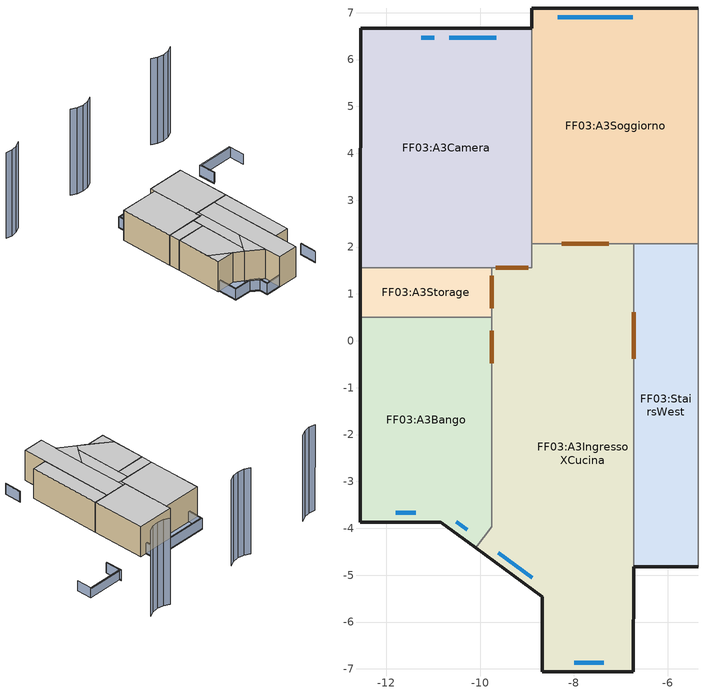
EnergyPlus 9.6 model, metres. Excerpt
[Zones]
FF03:A3IngressoXCucina
 floor adiabatic (My_floor): -9.76,-4.66 -10.09,-4.42 -9.76,-3.96 z9; -8.9,-5.29 -9.76,-4.66 -9.76,1.56 -8.9,1.56 z9; -6.73,-7.06 -8.67,-7.06 -8.67,-5.46 -6.73,-6.88 z9; -6.73,-6.88 -8.9,-5.29 -8.9,2.07 -6.73,2.07 z9
 wall outside (Timber-frame wall domestic (insulated to 1995 regs)): -10.09,-4.42 -8.67,-5.46 -8.67,-7.06 -6.73,-7.06 -6.73,-4.82 z9:12
 wall to FF03:A3Soggiorno (My Project partition_Rev): -6.73,2.07 -8.9,2.07 z9:12
 wall to FF03:A3Camera (My Project partition_Rev): -8.9,2.07 -8.9,1.56 -9.76,1.56 z9:12
 wall to FF03:A3Storage (My Project partition): -9.76,1.56 -9.76,0.51 z9:12
 wall to FF03:A3Bango (My Project partition): -9.76,0.51 -9.76,-3.96 -10.09,-4.42 z9:12
 wall to FF03:StairsWest (My Project partition): -6.73,-4.82 -6.73,2.07 z9:12
 window (Dbl LoE (e2=.1) Clr 6mm/13mm Arg - 1001): -9.62,-4.52 -8.88,-5.05 z9.46:11.74; -8,-6.86 -7.37,-6.86 z10.37:11.39
 door inside (Project internal door): -7.25,2.07 -8.25,2.07 / -8.97,1.56 -9.67,1.56 / -9.76,1.39 -9.76,0.69 / -9.76,0.22 -9.76,-0.48 / -6.73,-0.39 -6.73,0.61 z9.3:11.8
 ceiling adiabatic (My_floor_Reversed): -8.9,1.56 -8.66,1.56 -8.65,2.07 -8.9,2.07 z12; -9.76,-3.96 -8.66,-2.49 -8.66,1.56 -9.76,1.56 z12; -10.09,-4.42 -8.67,-5.46 -8.66,-2.49 z12; -8.67,-7.06 -6.73,-7.06 -6.73,2.07 -8.65,2.07 z12
FF03:A3Soggiorno
 floor adiabatic (My_floor): -5.35,2.07 -8.9,2.07 -8.9,7.1 -5.35,7.1 z9
 wall outside (Timber-frame wall domestic (insulated to 1995 regs)): -5.35,7.1 -8.9,7.1 -8.9,6.67 z9:12
 wall to FF03:A3Camera (My Project partition_Rev): -8.9,6.67 -8.9,2.07 z9:12
 wall adiabatic (My Project partition): -6.73,2.07 -5.35,2.07 -5.35,7.1 z9:12
 window (Dbl LoE (e2=.1) Clr 6mm/13mm Arg - 1001): -6.74,6.9 -8.34,6.9 z10.11:11.52
 ceiling adiabatic (My_floor_Reversed): -8.9,2.07 -5.35,2.07 -5.35,7.1 -8.9,7.1 z12
FF03:A3Camera
 floor adiabatic (My_floor): -8.9,1.56 -12.56,1.56 -12.55,6.67 -8.9,6.67 z9
 wall outside (Timber-frame wall domestic (insulated to 1995 regs)): -8.9,6.67 -12.55,6.67 -12.56,1.56 z9:12
 wall to FF03:A3Storage (My Project partition): -12.56,1.56 -9.76,1.56 z9:12
 window (Dbl LoE (e2=.1) Clr 6mm/13mm Arg - 1001): -10.98,6.47 -11.26,6.47 z10.56:11.72; -9.66,6.47 -10.66,6.47 z9.46:11.72
 ceiling adiabatic (My_floor_Reversed): -12.56,1.56 -8.9,1.56 -8.9,6.67 -12.55,6.67 z12
FF03:A3Storage
 floor adiabatic (My_floor): -9.76,0.51 -12.56,0.51 -12.56,1.56 -9.76,1.56 z9
 wall outside (Timber-frame wall domestic (insulated to 1995 regs)): -12.56,1.56 -12.56,0.51 z9:12
 wall to FF03:A3Bango (My Project partition_Rev): -12.56,0.51 -9.76,0.51 z9:12
 ceiling adiabatic (My_floor_Reversed): -12.56,0.51 -9.76,0.51 -9.76,1.56 -12.56,1.56 z12
FF03:A3Bango
 floor adiabatic (My_floor): -10.09,-4.42 -10.84,-3.87 -9.76,-3.87 -9.76,-3.96 z9; -9.76,-3.87 -12.56,-3.87 -12.56,0.51 -9.76,0.51 z9
 wall outside (Timber-frame wall domestic (insulated to 1995 regs)): -12.56,0.51 -12.56,-3.87 -10.84,-3.87 -10.09,-4.42 z9:12
 window (Dbl LoE (e2=.1) Clr 6mm/13mm Arg - 1002): -11.8,-3.67 -11.37,-3.67 z10.06:11.47; -10.51,-3.86 -10.28,-4.03 z9.99:11.41
 ceiling adiabatic (My_floor_Reversed): -12.56,-3.87 -10.84,-3.87 -12.56,-2.61 z12; -12.56,-2.61 -10.09,-4.42 -9.76,-3.96 -9.76,0.51 -12.56,0.51 z12
FF03:StairsWest
 floor adiabatic (My_floor): -5.35,-4.82 -6.73,-4.82 -6.73,2.07 -5.35,2.07 z9
 wall outside (Timber-frame wall domestic (insulated to 1995 regs)): -6.73,-4.82 -5.35,-4.82 z9:12
 wall adiabatic (My Project partition): -5.35,-4.82 -5.35,2.07 -6.73,2.07 z9:12
 ceiling adiabatic (My_floor_Reversed): -6.73,-4.82 -5.35,-4.82 -5.35,2.07 -6.73,2.07 z12
shading: -11.38,13.75 -10.82,13.47 / -10.82,13.47 -10.21,13.37 / -10.21,13.37 -9.59,13.47 / -9.59,13.47 -9.03,13.75 / -1.76,13.75 -1.2,13.47 / -1.2,13.47 -0.58,13.37 / -0.58,13.37 0.04,13.47 / 0.04,13.47 0.59,13.75 / -19.35,13.47 -18.73,13.37 / -18.73,13.37 -18.11,13.47 / -18.11,13.47 -17.55,13.75 z9.4:18.02; -4.15,-6.78 -4.15,-5.27 / -4.15,-5.27 -4.25,-5.27 / -4.25,-5.27 -4.25,-6.88 / -1.81,8.22 -1.79,6.66 / -1.79,6.66 -1.69,6.66 / -1.69,6.66 -1.71,8.12 / -1.71,8.12 1.71,8.12 / 1.71,8.12 1.71,6.66 / -12.39,-3.87 -12.49,-3.87 / -12.49,-3.87 -12.49,-5.74 / -12.49,-5.74 -10.84,-5.74 / -10.84,-5.74 -10.17,-6.24 / -10.17,-6.24 -10.17,-7.06 / -10.17,-7.06 -8.67,-7.06 / -8.67,-7.06 -8.67,-6.96 / -8.67,-6.96 -10.07,-6.96 / -10.07,-6.96 -10.07,-6.14 / -10.07,-6.14 -10.74,-5.64 / -10.74,-5.64 -12.39,-5.64 / -12.39,-5.64 -12.39,-3.87 / -11.59,8.16 -11.59,6.67 / -11.59,6.67 -11.49,6.67 / -11.49,6.67 -11.49,8.06 / -11.49,8.06 -6.05,8.06 / -6.05,8.06 -6.05,7.1 / -6.05,7.1 -5.95,7.1 / -5.95,7.1 -5.95,8.16 / -5.95,8.16 -11.59,8.16 z9.1:10.1; -4.25,-5.27 -4.25,-6.88 / -1.81,8.22 -1.79,6.66 / -10.84,-3.87 -12.49,-3.87 / -12.49,-3.87 -12.49,-5.74 / -12.49,-5.74 -10.84,-5.74 / -10.84,-5.74 -10.17,-6.24 / -10.17,-6.24 -10.17,-7.06 / -10.17,-7.06 -8.67,-7.06 / -8.67,-7.06 -8.67,-5.46 / -8.67,-5.46 -10.84,-3.87 / -5.95,7.1 -5.95,8.16 / -5.95,8.16 -11.59,8.16 / -11.59,8.16 -11.59,6.67 / -11.59,6.67 -8.9,6.67 / -8.9,6.67 -8.9,7.1 / -8.9,7.1 -5.95,7.1 z9:9.1; -4.15,-6.78 -4.25,-6.78 -4.25,-5.27 -4.15,-5.27 z9.1; -4.25,-6.78 -4.15,-6.78 -4.15,-5.27 -4.25,-5.27 z10.1; -10.07,-6.96 -10.17,-6.96 -10.17,-6.24 -10.07,-6.32 z9.1; -9.08,-7.06 -10.17,-7.06 -10.17,-6.96 -9.22,-6.96 z9.1; -10.07,-6.32 -10.84,-5.74 -10.61,-5.74 -10.07,-6.14 z9.1; -8.67,-7.06 -9.08,-7.06 -9.22,-6.96 -8.67,-6.96 z9.1; -12.39,-5.64 -12.49,-5.64 -12.49,-3.87 -12.39,-3.87 z9.1; -10.61,-5.74 -12.49,-5.74 -12.49,-5.64 -10.74,-5.64 z9.1; -10.07,-7.06 -8.67,-7.06 -8.67,-6.96 -10.07,-6.96 z10.1; -12.39,-5.74 -10.84,-5.74 -10.98,-5.64 -12.39,-5.64 z10.1; -10.98,-5.64 -10.17,-6.24 -10.17,-6.07 -10.74,-5.64 z10.1; -10.17,-7.06 -10.07,-7.06 -10.07,-6.14 -10.17,-6.07 z10.1; -12.49,-5.74 -12.39,-5.74 -12.39,-3.87 -12.49,-3.87 z10.1; -1.69,6.66 -1.79,6.66 -1.81,8.22 -1.71,8.22 z9.1; -1.79,6.66 -1.69,6.66 -1.71,8.12 -1.81,8.12 z10.1; -1.81,8.12 1.71,8.12 1.71,8.22 -1.81,8.22 z10.1; -5.95,7.1 -6.05,7.1 -6.05,8.06 -5.95,8.06 z9.1; -5.95,8.06 -11.49,8.06 -11.49,8.16 -5.95,8.16 z9.1; -11.49,6.67 -11.59,6.67 -11.59,8.16 -11.49,8.16 z9.1; -11.59,6.67 -11.49,6.67 -11.49,8.06 -11.59,8.06 z10.1; -11.59,8.06 -6.05,8.06 -6.05,8.16 -11.59,8.16 z10.1; -6.05,7.1 -5.95,7.1 -5.95,8.16 -6.05,8.16 z10.1; -9.08,-7.06 -10.17,-7.06 -10.17,-6.24 z9; -8.67,-7.06 -9.08,-7.06 -10.84,-5.74 -8.67,-5.74 z9; -8.67,-5.74 -12.49,-5.74 -12.49,-3.87 -10.84,-3.87 -8.67,-5.46 z9; -12.49,-5.74 -10.84,-5.74 -12.49,-4.5 z9.1; -12.49,-4.5 -10.17,-6.24 -10.17,-4.36 -10.84,-3.87 -12.49,-3.87 z9.1; -10.17,-7.06 -8.67,-7.06 -8.67,-5.46 -10.17,-4.36 z9.1; -5.95,7.1 -8.9,7.1 -8.9,8.16 -5.95,8.16 z9; -8.9,6.67 -11.59,6.67 -11.59,8.16 -8.9,8.16 z9; -11.59,6.67 -8.9,6.67 -8.9,7.1 -11.59,7.1 z9.1; -11.59,7.1 -5.95,7.1 -5.95,8.16 -11.59,8.16 z9.1
[Site:Location]
Prelude test 2 (01-01:31-12)  (01-01:31-12): Latitude {deg}=45.22; Longitude {deg}=7.65; Time Zone {hr}=1; Elevation {m}=287
[Site:GroundTemperature:BuildingSurface]
18, 18, 18, 18, 18, 18, 18, 18, 18, 18, 18, 18
[Site:GroundTemperature:Deep]
14, 14, 14, 14, 14, 14, 14, 14, 14, 14, 14, 14
[Site:GroundTemperature:Shallow]
14, 14, 14, 14, 14, 14, 14, 14, 14, 14, 14, 14
[Site:GroundTemperature:FCfactorMethod]
1.99, 1.11, 2.67, 5.12, 11.52, 16.46, 19.79, 20.81, 19.08, 15.24, 10.12, 5.36
[Site:GroundReflectance]
0.2, 0.2, 0.2, 0.2, 0.2, 0.2, 0.2, 0.2, 0.2, 0.2, 0.2, 0.2
[Site:GroundReflectance:SnowModifier]
2, 2
[SizingPeriod:DesignDay] Day of Month=15; Humidity Condition Type=WetBulb; Barometric Pressure {Pa}=97924.4; Rain Indicator=No; Snow Indicator=No
Name | Month | Day Type | Maximum Dry-Bulb Temperature {C} | Daily Dry-Bulb Temperature Range {deltaC} | Wetbulb or DewPoint at Maximum Dry-Bulb {C} | Wind Speed {m/s} | Wind Direction {deg} | Daylight Saving Time Indicator | Solar Model Indicator | Sky Clearness
Summer Design Day in Prelude test 2 (01-01:31-12) Jun | 6 | SummerDesignDay | 31.8 | 11.1 | 22.9 | 0 | 0 | Yes | ASHRAEClearSky | 0.98
Summer Design Day in Prelude test 2 (01-01:31-12) Jul | 7 | SummerDesignDay | 32.1 | 11 | 22.8 | 0 | 0 | Yes | ASHRAEClearSky | 0.98
Summer Design Day in Prelude test 2 (01-01:31-12) Aug | 8 | SummerDesignDay | 32.8 | 11.5 | 23.5 | 0 | 0 | Yes | ASHRAEClearSky | 0.98
Summer Design Day in Prelude test 2 (01-01:31-12) Sep | 9 | SummerDesignDay | 29 | 11.5 | 20.2 | 0 | 0 | Yes | ASHRAEClearSky | 0.98
Winter Design Day in Prelude test 2 (01-01:31-12) | 1 | WinterDesignDay | -5.9 | 0 | -5.9 | 0.6 | 300 | No |  | 0
[Building]
Building: North Axis {deg}=0; Terrain=Suburbs; Loads Convergence Tolerance Value {W}=.04; Temperature Convergence Tolerance Value {deltaC}=.4; Solar Distribution=FullExterior; Maximum Number of Warmup Days=25; Minimum Number of Warmup Days=6
[Material:NoMass] Roughness=Rough; Thermal Resistance {m2-K/W}=.15; Thermal Absorptance=0.9; Solar Absorptance=0.7; Visible Absorptance=0.7
9_RVAL_2; 9_RVAL_5
[Construction]
My_floor: Ceramic/clay tiles - ceramic floor tiles Dry_.015, My_magrone_.05, My_solaio areato_.22, Cement/plaster/mortar - gypsum_.015
My_floor_Reversed: Cement/plaster/mortar - gypsum_.015, My_solaio areato_.22, My_magrone_.05, Ceramic/clay tiles - ceramic floor tiles Dry_.015
My Project partition; My Project partition_Rev: Gypsum Plasterboard_.015, Brick - aerated_.12, Gypsum Plasterboard_.015
Project internal door: Painted Oak_.035
Timber-frame wall domestic (insulated to 1995 regs): Brickwork Outer_.1, 9_RVAL_2, Plywood (Lightweight)_.01, MW Stone Wool (standard board)_.05, 9_RVAL_5, Gypsum Plasterboard_.013
Dbl LoE (e2=.1) Clr 6mm/13mm Arg - 1001; Dbl LoE (e2=.1) Clr 6mm/13mm Arg - 1002: 42, 1004, 3
Dbl LoE (e2=.1) Clr 6mm/13mm Arg - 2001; Dbl LoE (e2=.1) Clr 6mm/13mm Arg - 2002: 42, 1004, 3, 20002
[WindowMaterial:Gas]
1004: Gas Type=Argon; Thickness {m}=.013
[WindowMaterial:Glazing] Optical Data Type=SpectralAverage; Thickness {m}=.006; Infrared Transmittance at Normal Incidence=0; Front Side Infrared Hemispherical Emissivity=.84; Conductivity {W/m-K}=.9; Dirt Correction Factor for Solar and Visible Transmittance=1
Name | Solar Transmittance at Normal Incidence | Front Side Solar Reflectance at Normal Incidence | Back Side Solar Reflectance at Normal Incidence | Visible Transmittance at Normal Incidence | Front Side Visible Reflectance at Normal Incidence | Back Side Visible Reflectance at Normal Incidence | Back Side Infrared Hemispherical Emissivity
3 | .775 | .071 | .071 | .881 | .08 | .08 | .84
42 | .6 | .17 | .22 | .84 | .055 | .078 | .1
[WindowMaterial:Blind]
20002: Slat Orientation=Horizontal; Slat Width {m}=0.025; Slat Separation {m}=0.01875; Slat Thickness {m}=0.001; Slat Angle {deg}=45; Slat Conductivity {W/m-K}=0.9; Slat Beam Solar Transmittance=0; Front Side Slat Beam Solar Reflectance=0.5; Back Side Slat Beam Solar Reflectance=0.5; Slat Diffuse Solar Transmittance=0; Front Side Slat Diffuse Solar Reflectance=0.5; Back Side Slat Diffuse Solar Reflectance=0.5; Slat Beam Visible Transmittance=0; Front Side Slat Beam Visible Reflectance=0.5; Back Side Slat Beam Visible Reflectance=0.5; Slat Diffuse Visible Transmittance=0; Front Side Slat Diffuse Visible Reflectance=0.5; Back Side Slat Diffuse Visible Reflectance=0.5; Slat Infrared Hemispherical Transmittance=0; Front Side Slat Infrared Hemispherical Emissivity=0.9; Back Side Slat Infrared Hemispherical Emissivity=0.9; Blind to Glass Distance {m}=0.05; Blind Top Opening Multiplier=0.5; Blind Bottom Opening Multiplier=0.5; Blind Left Side Opening Multiplier=0.5; Blind Right Side Opening Multiplier=0.5; Minimum Slat Angle {deg}=0; Maximum Slat Angle {deg}=180
[Material] Roughness=Rough
Name | Thickness {m} | Conductivity {W/m-K} | Density {kg/m3} | Specific Heat {J/kg-K} | Thermal Absorptance | Solar Absorptance | Visible Absorptance
Ceramic/clay tiles - ceramic floor tiles Dry_.015 | .015 | 0.8 | 1700 | 850 | 0.9 | 0.6 | 0.6
My_magrone_.05 | .05 | .2 | 2000 | 835 | .9 | .6 | .6
My_solaio areato_.22 | .22 | .667 | 964 | 835 | .9 | .6 | .6
Cement/plaster/mortar - gypsum_.015 | .015 | 0.42 | 1200 | 840 | 0.9 | 0.6 | 0.6
Gypsum Plasterboard_.015 | .015 | 0.25 | 900 | 1000 | 0.9 | 0.5 | 0.5
Brick - aerated_.12 | .12 | 0.3 | 1000 | 840 | 0.9 | 0.6 | 0.6
Painted Oak_.035 | .035 | 0.19 | 700 | 2390 | 0.9 | 0.5 | 0.5
Brickwork Outer_.1 | .1 | 0.84 | 1700 | 800 | 0.9 | 0.7 | 0.7
Plywood (Lightweight)_.01 | .01 | 0.15 | 560 | 2500 | 0.9 | 0.78 | 0.78
MW Stone Wool (standard board)_.05 | .05 | 0.038 | 40 | 840 | 0.9 | 0.6 | 0.6
Gypsum Plasterboard_.013 | .013 | 0.25 | 900 | 1000 | 0.9 | 0.5 | 0.5
[WindowShadingControl] Shading Type=InteriorBlind; Shading Control Type=OnIfScheduleAllows; Shading Control Is Scheduled=Yes; Glare Control Is Active=No; Type of Slat Angle Control for Blinds=FixedSlatAngle; Setpoint 2 {W/m2 or deg C}=0; Multiple Surface Control Type=Group
Name | Zone | Construction with Shading | Schedule | Fenestration Surface 1 | Fenestration Surface 2
11001 | FF03:A3IngressoXCucina | Dbl LoE (e2=.1) Clr 6mm/13mm Arg - 2001 | My_occ | FF03:A3IngressoXCucina_Wall_8_0_0_0_0_0_Win | FF03:A3IngressoXCucina_Wall_10_0_0_0_0_0_Win
21001 | FF03:A3Camera | Dbl LoE (e2=.1) Clr 6mm/13mm Arg - 2001 | My_occ | FF03:A3Camera_Wall_3_0_0_0_0_1_Win | FF03:A3Camera_Wall_3_0_0_1_0_0_Win
31001 | FF03:A3Soggiorno | Dbl LoE (e2=.1) Clr 6mm/13mm Arg - 2001 | My_occ | FF03:A3Soggiorno_Wall_3_0_0_0_0_0_Win
11002 | FF03:A3Bango | Dbl LoE (e2=.1) Clr 6mm/13mm Arg - 2002 | Dwell_DomBed_Occ | FF03:A3Bango_Wall_6_0_0_0_0_0_Win | FF03:A3Bango_Wall_7_0_0_0_0_0_Win
[Zone] Type=1; Multiplier=1; Zone Inside Convection Algorithm=TARP; Part of Total Floor Area=Yes
Name | Volume {m3} | Floor Area {m2}
FF03:A3IngressoXCucina | 58.3978 | 21.6288
FF03:StairsWest | 21.5904 | 7.9965
FF03:A3Bango | 26.5768 | 9.8433
FF03:A3Storage | 5.8801 | 2.1778
FF03:A3Camera | 41.4292 | 15.3441
FF03:A3Soggiorno | 42.2972 | 15.6656
[PEOPLE] Number of People Calculation Method=People/Area; Fraction Radiant=.3; Sensible Heat Fraction=AutoCalculate; Carbon Dioxide Generation Rate {m3/s-W}=3.82e-08; Enable ASHRAE 55 Comfort Warnings=No; Mean Radiant Temperature Calculation Type=ZoneAveraged; Work Efficiency Schedule=Work efficiency; Clothing Insulation Calculation Method=ClothingInsulationSchedule; Air Velocity Schedule=Default Air Velocity for Comfort Calculations
Name | Zone or ZoneList or Space or SpaceList | Number of People Schedule | People per Floor Area {person/m2} | Activity Level Schedule | Clothing Insulation Schedule
People FF03:A3IngressoXCucina | FF03:A3IngressoXCucina | Dwell_DomKitchen_Occ | .0237 | Activity Schedule 62382 | Clothing Schedule 62382
People FF03:StairsWest | FF03:StairsWest | Dwell_DomCommonAreas_Occ | .0196 | Activity Schedule 62396 | Clothing Schedule 62396
People FF03:A3Bango | FF03:A3Bango | Dwell_DomToilet_Occ | .0243 | Activity Schedule 62403 | Clothing Schedule 62403
People FF03:A3Storage | FF03:A3Storage | Dwell_DomCommonAreas_Occ | .0196 | Activity Schedule 62412 | Clothing Schedule 62412
People FF03:A3Camera | FF03:A3Camera | My_occ | .05 | Activity Schedule 62419 | Clothing Schedule 62419
People FF03:A3Soggiorno | FF03:A3Soggiorno | My_occ | .05 | Activity Schedule 62428 | Clothing Schedule 62428
[Lights] Design Level Calculation Method=Watts/Area; Return Air Fraction=0; Fraction Radiant=.42; Fraction Visible=.18; Fraction Replaceable=1
Name | Zone or ZoneList or Space or SpaceList | Schedule | Watts per Zone Floor Area {W/m2}
FF03:A3IngressoXCucina General lighting | FF03:A3IngressoXCucina | Dwell_DomKitchen_Light | 10.2
FF03:StairsWest General lighting | FF03:StairsWest | Dwell_DomCommonAreas_Light | 3.4
FF03:A3Bango General lighting | FF03:A3Bango | Dwell_DomToilet_Light | 3.4
FF03:A3Storage General lighting | FF03:A3Storage | Dwell_DomCommonAreas_Light | 3.4
FF03:A3Camera General lighting | FF03:A3Camera | My_lighting | 10.2
FF03:A3Soggiorno General lighting | FF03:A3Soggiorno | My_lighting | 10.2
[OtherEquipment] Fuel Type=Electricity; Design Level Calculation Method=Watts/Area; Fraction Latent=0; Fraction Radiant=.2; Fraction Lost=0; Carbon Dioxide Generation Rate {m3/s-W}=0
Name | Zone or ZoneList or Space or SpaceList | Schedule | Power per Zone Floor Area {W/m2}
FF03:A3IngressoXCucina Equipment gain | FF03:A3IngressoXCucina | Dwell_DomKitchen_Equip | 30.28
FF03:StairsWest Equipment gain | FF03:StairsWest | Dwell_DomCommonAreas_Equip | 2.16
FF03:A3Bango Equipment gain | FF03:A3Bango | Dwell_DomToilet_Equip | 1.61
FF03:A3Storage Equipment gain | FF03:A3Storage | Dwell_DomCommonAreas_Equip | 2.16
FF03:A3Camera Miscellaneous gain | FF03:A3Camera | My_appliaces | 6.5
FF03:A3Soggiorno Miscellaneous gain | FF03:A3Soggiorno | My_appliaces | 6.5
[WaterUse:Equipment]
Name | Peak Flow Rate {m3/s} | Flow Rate Fraction Schedule | Target Temperature Schedule | Hot Water Supply Temperature Schedule | Cold Water Supply Temperature Schedule | Zone
DHW FF03:A3IngressoXCucina | 1.66011e-06 | Dwell_DomKitchen_Occ | DHW Supply Temperature FF03:A3IngressoXCucina | DHW Supply Temperature FF03:A3IngressoXCucina | DHW Mains Temperature FF03:A3IngressoXCucina | FF03:A3IngressoXCucina
DHW FF03:A3Bango | 2.5021e-06 | Dwell_DomToilet_Occ | DHW Supply Temperature FF03:A3Bango | DHW Supply Temperature FF03:A3Bango | DHW Mains Temperature FF03:A3Bango | FF03:A3Bango
DHW FF03:A3Camera | 9.59006e-08 | Dwell_DomCommonAreas_Occ | DHW Supply Temperature FF03:A3Camera | DHW Supply Temperature FF03:A3Camera | DHW Mains Temperature FF03:A3Camera | FF03:A3Camera
DHW FF03:A3Soggiorno | 9.791e-08 | Dwell_DomCommonAreas_Occ | DHW Supply Temperature FF03:A3Soggiorno | DHW Supply Temperature FF03:A3Soggiorno | DHW Mains Temperature FF03:A3Soggiorno | FF03:A3Soggiorno
[Daylighting:Controls] Daylighting Method=SplitFlux; Availability Schedule=On; Lighting Control Type=Continuous; Minimum Input Power Fraction for Continuous or ContinuousOff Dimming Control=0.1; Minimum Light Output Fraction for Continuous or ContinuousOff Dimming Control=0.1; Number of Stepped Control Steps=1; Probability Lighting will be Reset When Needed in Manual Stepped Control=1; Glare Calculation Azimuth Angle of View Direction Clockwise from Zone y-Axis {deg}=0; Maximum Allowable Discomfort Glare Index=22; DElight Gridding Resolution {m2}=1; Fraction of Lights Controlled by Reference Point 1=1
Name | Zone or Space | Glare Calculation Daylighting Reference Point | Daylighting Reference Point 1 | Illuminance Setpoint at Reference Point 1 {lux}
FF03:A3IngressoXCucina | FF03:A3IngressoXCucina | FF03:A3IngressoXCucina Ref Point 1 | FF03:A3IngressoXCucina Ref Point 1 | 300
FF03:StairsWest | FF03:StairsWest | FF03:StairsWest Ref Point 1 | FF03:StairsWest Ref Point 1 | 100
FF03:A3Bango | FF03:A3Bango | FF03:A3Bango Ref Point 1 | FF03:A3Bango Ref Point 1 | 100
FF03:A3Storage | FF03:A3Storage | FF03:A3Storage Ref Point 1 | FF03:A3Storage Ref Point 1 | 100
FF03:A3Camera | FF03:A3Camera | FF03:A3Camera Ref Point 1 | FF03:A3Camera Ref Point 1 | 300
FF03:A3Soggiorno | FF03:A3Soggiorno | FF03:A3Soggiorno Ref Point 1 | FF03:A3Soggiorno Ref Point 1 | 300
[ZoneInfiltration:DesignFlowRate] Schedule=On 24/7; Design Flow Rate Calculation Method=Flow/zone; Constant Term Coefficient=1; Temperature Term Coefficient=0; Velocity Term Coefficient=0; Velocity Squared Term Coefficient=0
Name | Zone or ZoneList | Design Flow Rate {m3/s}
FF03:A3IngressoXCucina Infiltration | FF03:A3IngressoXCucina | .011355
FF03:StairsWest Infiltration | FF03:StairsWest | .004198
FF03:A3Bango Infiltration | FF03:A3Bango | .005168
FF03:A3Storage Infiltration | FF03:A3Storage | .001143
FF03:A3Camera Infiltration | FF03:A3Camera | .008056
FF03:A3Soggiorno Infiltration | FF03:A3Soggiorno | .008224
[ZoneVentilation:DesignFlowRate] Design Flow Rate Calculation Method=Flow/zone; Ventilation Type=NATURAL; Fan Pressure Rise {Pa}=0; Fan Total Efficiency=1; Constant Term Coefficient=1; Temperature Term Coefficient=0; Velocity Term Coefficient=0; Velocity Squared Term Coefficient=0; Minimum Indoor Temperature {C}=24; Maximum Indoor Temperature {C}=100; Delta Temperature {deltaC}=7; Minimum Outdoor Temperature {C}=-50; Maximum Outdoor Temperature {C}=50; Maximum Wind Speed {m/s}=40
Name | Zone or ZoneList | Schedule | Design Flow Rate {m3/s}
FF03:A3IngressoXCucina Nat Vent | FF03:A3IngressoXCucina | Dwell_DomKitchen_Occ | .081108
FF03:StairsWest Nat Vent | FF03:StairsWest | Dwell_DomCommonAreas_Occ | .029987
FF03:A3Bango Nat Vent | FF03:A3Bango | Dwell_DomToilet_Occ | .036912
FF03:A3Storage Nat Vent | FF03:A3Storage | Dwell_DomCommonAreas_Occ | .008167
FF03:A3Camera Nat Vent | FF03:A3Camera | Max CO2 concentration: Always 900ppm | .057541
FF03:A3Soggiorno Nat Vent | FF03:A3Soggiorno | Max CO2 concentration: Always 900ppm | .058746
[Sizing:Zone] Zone Cooling Design Supply Air Temperature Input Method=SupplyAirTemperature; Zone Cooling Design Supply Air Temperature {C}=12; Zone Cooling Design Supply Air Temperature Difference {deltaC}=0; Zone Heating Design Supply Air Temperature Input Method=SupplyAirTemperature; Zone Heating Design Supply Air Temperature {C}=35; Zone Heating Design Supply Air Temperature Difference {deltaC}=0; Zone Cooling Design Supply Air Humidity Ratio {kgWater/kgDryAir}=0.0077; Zone Heating Design Supply Air Humidity Ratio {kgWater/kgDryAir}=0.0156; Zone Heating Sizing Factor=1.25; Zone Cooling Sizing Factor=1.15; Cooling Design Air Flow Method=DesignDay; Cooling Minimum Air Flow Fraction=0; Heating Design Air Flow Method=DesignDay
Name | Design Specification Zone Air Distribution Object
FF03:A3IngressoXCucina | FF03:A3IngressoXCucina
FF03:StairsWest | FF03:StairsWest
FF03:A3Bango | FF03:A3Bango
FF03:A3Storage | FF03:A3Storage
FF03:A3Camera | FF03:A3Camera
FF03:A3Soggiorno | FF03:A3Soggiorno
[DesignSpecification:ZoneAirDistribution] Zone Air Distribution Effectiveness in Cooling Mode=1; Zone Air Distribution Effectiveness in Heating Mode=1
FF03:A3IngressoXCucina; FF03:StairsWest; FF03:A3Bango; FF03:A3Storage; FF03:A3Camera; FF03:A3Soggiorno
[ZoneControl:Thermostat] Control Type Schedule=Zone Control Type Sched
Name | Zone or ZoneList | Control 1
FF03:A3IngressoXCucina Thermostat | FF03:A3IngressoXCucina | Dual Setpoint - Zone FF03:A3IngressoXCucina
FF03:StairsWest Thermostat | FF03:StairsWest | Dual Setpoint - Zone FF03:StairsWest
FF03:A3Bango Thermostat | FF03:A3Bango | Dual Setpoint - Zone FF03:A3Bango
FF03:A3Storage Thermostat | FF03:A3Storage | Dual Setpoint - Zone FF03:A3Storage
FF03:A3Camera Thermostat | FF03:A3Camera | Dual Setpoint - Zone FF03:A3Camera
FF03:A3Soggiorno Thermostat | FF03:A3Soggiorno | Dual Setpoint - Zone FF03:A3Soggiorno
[ThermostatSetpoint:DualSetpoint]
Name | Heating Setpoint Temperature Schedule | Cooling Setpoint Temperature Schedule
Dual Setpoint - Zone FF03:A3IngressoXCucina | FF03:A3IngressoXCucina Heating Setpoint Schedule | FF03:A3IngressoXCucina Cooling SP Sch
Dual Setpoint - Zone FF03:StairsWest | FF03:StairsWest Heating Setpoint Schedule | FF03:StairsWest Cooling SP Sch
Dual Setpoint - Zone FF03:A3Bango | FF03:A3Bango Heating Setpoint Schedule | FF03:A3Bango Cooling SP Sch
Dual Setpoint - Zone FF03:A3Storage | FF03:A3Storage Heating Setpoint Schedule | FF03:A3Storage Cooling SP Sch
Dual Setpoint - Zone FF03:A3Camera | FF03:A3Camera Heating Setpoint Schedule | FF03:A3Camera Cooling SP Sch
Dual Setpoint - Zone FF03:A3Soggiorno | FF03:A3Soggiorno Heating Setpoint Schedule | FF03:A3Soggiorno Cooling SP Sch
[Zone equipment]
FF03:A3IngressoXCucina: FF03:A3IngressoXCucina Ideal Loads Air
FF03:StairsWest: FF03:StairsWest Ideal Loads Air
FF03:A3Bango: FF03:A3Bango Ideal Loads Air
FF03:A3Storage: FF03:A3Storage Ideal Loads Air
FF03:A3Camera: FF03:A3Camera Ideal Loads Air
FF03:A3Soggiorno: FF03:A3Soggiorno Ideal Loads Air
[ZoneHVAC:IdealLoadsAirSystem] Maximum Heating Supply Air Temperature {C}=35; Minimum Cooling Supply Air Temperature {C}=12; Maximum Heating Supply Air Humidity Ratio {kgWater/kgDryAir}=0.0156; Minimum Cooling Supply Air Humidity Ratio {kgWater/kgDryAir}=0.0077; Heating Limit=LimitCapacity; Maximum Heating Air Flow Rate {m3/s}=Autosize; Maximum Sensible Heating Capacity {W}=Autosize; Cooling Limit=LimitFlowRateAndCapacity; Maximum Total Cooling Capacity {W}=Autosize; Dehumidification Control Type=None; Humidification Control Type=None; Outdoor Air Economizer Type=DifferentialDryBulb; Heat Recovery Type=None
Name | Maximum Cooling Air Flow Rate {m3/s} | Heating Availability Schedule | Cooling Availability Schedule
FF03:A3IngressoXCucina Ideal Loads Air | .243324 | FF03:A3IngressoXCucina Heating Availability Sch | FF03:A3IngressoXCucina Cooling Availability Sch
FF03:StairsWest Ideal Loads Air | .08996 | FF03:StairsWest Heating Availability Sch | FF03:StairsWest Cooling Availability Sch
FF03:A3Bango Ideal Loads Air | .110737 | FF03:A3Bango Heating Availability Sch | FF03:A3Bango Cooling Availability Sch
FF03:A3Storage Ideal Loads Air | .0245 | FF03:A3Storage Heating Availability Sch | FF03:A3Storage Cooling Availability Sch
FF03:A3Camera Ideal Loads Air | .172622 | FF03:A3Camera Heating Availability Sch | FF03:A3Camera Cooling Availability Sch
FF03:A3Soggiorno Ideal Loads Air | .176238 | FF03:A3Soggiorno Heating Availability Sch | FF03:A3Soggiorno Cooling Availability Sch
[EnergyManagementSystem:Sensor]
Name | Output:Variable or Output:Meter Index Key | Output:Variable or Output:Meter
cos_teta | FF03:A3INGRESSOXCUCINA_WALL_8_0_0_0_0_0_WIN | Surface Outside Face Beam Solar Incident Angle Cosine Value
RH_Kitchen | FF03:A3IngressoXCucina | Zone Air Relative Humidity
ACR_Kitchen | FF03:A3IngressoXCucina | Zone Infiltration Air Change Rate
Tin_Kitchen | FF03:A3IngressoXCucina | Zone Mean Air Temperature
Tin_Stairs | FF03:StairsWest | Zone Mean Air Temperature
Tin_Bathroom | FF03:A3Bango | Zone Mean Air Temperature
Tin_Storage | FF03:A3Storage | Zone Mean Air Temperature
Tin_Bedroom | FF03:A3Camera | Zone Mean Air Temperature
Tin_LivingRoom | FF03:A3Soggiorno | Zone Mean Air Temperature
DistrictHeating | Facility | DistrictHeating:Facility
DistrictCooling | Facility | DistrictCooling:Facility
Electricity | Facility | Electricity:Facility
[EnergyManagementSystem:Actuator]
FF03:A3INGRESSOXCUCINA_WALL_8_0_0_0_0_0_WIN_Shading_Deploy_Status: FF03:A3INGRESSOXCUCINA_WALL_8_0_0_0_0_0_WIN; Window Shading Control; Control Status
FF03:A3INGRESSOXCUCINA_WALL_10_0_0_0_0_0_WIN_Shading_Deploy_Status: FF03:A3INGRESSOXCUCINA_WALL_10_0_0_0_0_0_WIN; Window Shading Control; Control Status
FF03:A3BANGO_WALL_6_0_0_0_0_0_WIN_Shading_Deploy_Status: FF03:A3BANGO_WALL_6_0_0_0_0_0_WIN; Window Shading Control; Control Status
FF03:A3BANGO_WALL_7_0_0_0_0_0_WIN_Shading_Deploy_Status: FF03:A3BANGO_WALL_7_0_0_0_0_0_WIN; Window Shading Control; Control Status
FF03:A3CAMERA_WALL_3_0_0_0_0_1_WIN_Shading_Deploy_Status: FF03:A3CAMERA_WALL_3_0_0_0_0_1_WIN; Window Shading Control; Control Status
FF03:A3CAMERA_WALL_3_0_0_1_0_0_WIN_Shading_Deploy_Status: FF03:A3CAMERA_WALL_3_0_0_1_0_0_WIN; Window Shading Control; Control Status
FF03:A3SOGGIORNO_WALL_3_0_0_0_0_0_WIN_Shading_Deploy_Status: FF03:A3SOGGIORNO_WALL_3_0_0_0_0_0_WIN; Window Shading Control; Control Status
[EnergyManagementSystem:Program]
Set_Shade: SET FF03:A3INGRESSOXCUCINA_WALL_8_0_0_0_0_0_WIN_Shading_Deploy_Status = Kitchen1_Shade; SET FF03:A3INGRESSOXCUCINA_WALL_10_0_0_0_0_0_WIN_Shading_Deploy_Status = Kitchen2_Shade; SET FF03:A3BANGO_WALL_6_0_0_0_0_0_WIN_Shading_Deploy_Status = Bathroom1_Shade; SET FF03:A3BANGO_WALL_7_0_0_0_0_0_WIN_Shading_Deploy_Status = Bathroom2_Shade; SET FF03:A3CAMERA_WALL_3_0_0_0_0_1_WIN_Shading_Deploy_Status = Bedroom1_Shade; SET FF03:A3CAMERA_WALL_3_0_0_1_0_0_WIN_Shading_Deploy_Status = Bedroom2_Shade; SET FF03:A3SOGGIORNO_WALL_3_0_0_0_0_0_WIN_Shading_Deploy_Status = LivingRoom_Shade
[EnergyManagementSystem:ProgramCallingManager]
Window Shading Device EMS Controller: BeginTimestepBeforePredictor; Set_Shade
[EnergyManagementSystem:OutputVariable] Update Frequency=SystemTimestep
Name | EMS Variable Name (guardo sezione degli EMS Sensors) | Type of Data in Variable | EMS Variable Name (guardo sezione degli EMS Actuators)
Electricity | Electricity | Summed
DistrictHeating | DistrictHeating | Summed
DistrictCooling | DistrictCooling | Summed
Kitchen1_winshade_status |  | Averaged | FF03:A3INGRESSOXCUCINA_WALL_8_0_0_0_0_0_WIN_Shading_Deploy_Status
Kitchen2_winshade_status |  | Averaged | FF03:A3INGRESSOXCUCINA_WALL_10_0_0_0_0_0_WIN_Shading_Deploy_Status
Bathroom1_winshade_status |  | Averaged | FF03:A3BANGO_WALL_6_0_0_0_0_0_WIN_Shading_Deploy_Status
Bathroom2_winshade_status |  | Averaged | FF03:A3BANGO_WALL_7_0_0_0_0_0_WIN_Shading_Deploy_Status
Bedroom1_winshade_status |  | Averaged | FF03:A3CAMERA_WALL_3_0_0_0_0_1_WIN_Shading_Deploy_Status
Bedroom2_winshade_status |  | Averaged | FF03:A3CAMERA_WALL_3_0_0_1_0_0_WIN_Shading_Deploy_Status
LivingRoom_winshade_status |  | Averaged | FF03:A3SOGGIORNO_WALL_3_0_0_0_0_0_WIN_Shading_Deploy_Status
[ExternalInterface:Variable] Initial Value=0
Kitchen1_Shade; Kitchen2_Shade; Bathroom1_Shade; Bathroom2_Shade; Bedroom1_Shade; Bedroom2_Shade; LivingRoom_Shade
[Schedule:Compact]
On; On 24/7: Through: 12/31, For: AllDays, Until: 24:00, 1
Work efficiency: Through: 12/31, For: AllDays, Until: 24:00, 0
Dwell_DomToilet_Occ: Through: 31 Dec, For: Weekdays SummerDesignDay, Until: 06:00, 0, Until: 07:00, 0.25, Until: 09:00, 1, Until: 10:00, 0.25, Until: 18:00, 0, Until: 19:00, 0.5, Until: 21:00, 1, Until: 22:00, 0.3, Until: 24:00, 0, For: Weekends, Until: 06:00, 0, Until: 07:00, 0.25, Until: 09:00, 1, Until: 10:00, 0.25, Until: 18:00, 0, Until: 19:00, 0.5, Until: 21:00, 1, Until: 22:00, 0.3, Until: 24:00, 0, For: Holidays, Until: 06:00, 0, Until: 07:00, 0.25, Until: 09:00, 1, Until: 10:00, 0.25, Until: 18:00, 0, Until: 19:00, 0.5, Until: 21:00, 1, Until: 22:00, 0.3, Until: 24:00, 0, For: WinterDesignDay AllOtherDays, Until: 24:00, 0
Dwell_DomToilet_Light: Through: 31 Dec, For: Weekdays SummerDesignDay, Until: 06:00, 0, Until: 10:00, 1, Until: 18:00, 0, Until: 22:00, 1, Until: 24:00, 0, For: Weekends, Until: 06:00, 0, Until: 10:00, 1, Until: 18:00, 0, Until: 22:00, 1, Until: 24:00, 0, For: Holidays, Until: 06:00, 0, Until: 10:00, 1, Until: 18:00, 0, Until: 22:00, 1, Until: 24:00, 0, For: WinterDesignDay AllOtherDays, Until: 24:00, 0
Dwell_DomToilet_Equip: Through: 31 Dec, For: Weekdays SummerDesignDay, Until: 07:00, 0.06196, Until: 08:00, 0.53098, Until: 09:00, 1, Until: 10:00, 0.53098, Until: 17:00, 0.06196, Until: 18:00, 0.29647, Until: 19:00, 0.53098, Until: 20:00, 0.76549, Until: 22:00, 1, Until: 23:00, 0.76549, Until: 24:00, 0.29647, For: Weekends, Until: 07:00, 0.06196, Until: 08:00, 0.53098, Until: 09:00, 1, Until: 10:00, 0.53098, Until: 17:00, 0.06196, Until: 18:00, 0.29647, Until: 19:00, 0.53098, Until: 20:00, 0.76549, Until: 22:00, 1, Until: 23:00, 0.76549, Until: 24:00, 0.29647, For: Holidays, Until: 07:00, 0.06196, Until: 08:00, 0.53098, Until: 09:00, 1, Until: 10:00, 0.53098, Until: 17:00, 0.06196, Until: 18:00, 0.29647, Until: 19:00, 0.53098, Until: 20:00, 0.76549, Until: 22:00, 1, Until: 23:00, 0.76549, Until: 24:00, 0.29647, For: WinterDesignDay AllOtherDays, Until: 24:00, 0
Dwell_DomBed_Occ: Through: 31 Dec, For: Weekdays SummerDesignDay, Until: 07:00, 1, Until: 08:00, 0.5, Until: 09:00, 0.25, Until: 22:00, 0, Until: 23:00, 0.25, Until: 24:00, 0.75, For: Weekends, Until: 07:00, 1, Until: 08:00, 0.5, Until: 09:00, 0.25, Until: 22:00, 0, Until: 23:00, 0.25, Until: 24:00, 0.75, For: Holidays, Until: 07:00, 1, Until: 08:00, 0.5, Until: 09:00, 0.25, Until: 22:00, 0, Until: 23:00, 0.25, Until: 24:00, 0.75, For: WinterDesignDay AllOtherDays, Until: 24:00, 0
Dwell_DomKitchen_Occ: Through: 31 Dec, For: Weekdays SummerDesignDay, Until: 07:00, 0, Until: 10:00, 1, Until: 19:00, 0, Until: 23:00, 0.2, Until: 24:00, 0, For: Weekends, Until: 07:00, 0, Until: 10:00, 1, Until: 19:00, 0, Until: 23:00, 0.2, Until: 24:00, 0, For: Holidays, Until: 07:00, 0, Until: 10:00, 1, Until: 19:00, 0, Until: 23:00, 0.2, Until: 24:00, 0, For: WinterDesignDay AllOtherDays, Until: 24:00, 0
Dwell_DomKitchen_Light: Through: 31 Dec, For: Weekdays SummerDesignDay, Until: 07:00, 0, Until: 10:00, 1, Until: 19:00, 0, Until: 23:00, 1, Until: 24:00, 0, For: Weekends, Until: 07:00, 0, Until: 10:00, 1, Until: 19:00, 0, Until: 23:00, 1, Until: 24:00, 0, For: Holidays, Until: 07:00, 0, Until: 10:00, 1, Until: 19:00, 0, Until: 23:00, 1, Until: 24:00, 0, For: WinterDesignDay AllOtherDays, Until: 24:00, 0
Dwell_DomKitchen_Equip: Through: 31 Dec, For: Weekdays SummerDesignDay, Until: 07:00, 0.06605, Until: 10:00, 1, Until: 19:00, 0.06605, Until: 23:00, 0.25284, Until: 24:00, 0.06605, For: Weekends, Until: 07:00, 0.06605, Until: 10:00, 1, Until: 19:00, 0.06605, Until: 23:00, 0.25284, Until: 24:00, 0.06605, For: Holidays, Until: 07:00, 0.06605, Until: 10:00, 1, Until: 19:00, 0.06605, Until: 23:00, 0.25284, Until: 24:00, 0.06605, For: WinterDesignDay AllOtherDays, Until: 24:00, 0
Dwell_DomCommonAreas_Occ: Through: 31 Dec, For: Weekdays SummerDesignDay, Until: 07:00, 0, Until: 08:00, 0.5, Until: 09:00, 1, Until: 10:00, 0.5, Until: 17:00, 0, Until: 18:00, 0.25, Until: 19:00, 0.5, Until: 20:00, 0.75, Until: 22:00, 1, Until: 23:00, 0.75, Until: 24:00, 0.25, For: Weekends, Until: 09:00, 0, Until: 21:00, 1, Until: 24:00, 0, For: Holidays, Until: 09:00, 0, Until: 21:00, 1, Until: 24:00, 0, For: WinterDesignDay AllOtherDays, Until: 24:00, 0
Dwell_DomCommonAreas_Light: Through: 31 Dec, For: Weekdays SummerDesignDay, Until: 07:00, 0, Until: 10:00, 1, Until: 17:00, 0, Until: 24:00, 1, For: Weekends, Until: 09:00, 0, Until: 21:00, 1, Until: 24:00, 0, For: Holidays, Until: 09:00, 0, Until: 21:00, 1, Until: 24:00, 0, For: WinterDesignDay AllOtherDays, Until: 24:00, 0
Dwell_DomCommonAreas_Equip: Through: 31 Dec, For: Weekdays SummerDesignDay, Until: 07:00, 0.0463, Until: 23:00, 1, Until: 24:00, 0.33241, For: Weekends, Until: 07:00, 0.0463, Until: 23:00, 1, Until: 24:00, 0.33241, For: Holidays, Until: 07:00, 0.0463, Until: 23:00, 1, Until: 24:00, 0.33241, For: WinterDesignDay AllOtherDays, Until: 24:00, 0
Max CO2 concentration: Always 900ppm: Through: 12/31, For: AllDays, Until: 24:00, 900
Default Air Velocity for Comfort Calculations: Through: 12/31, For: AllDays, Until: 24:00, 0.137
My_occ: Through: 31 Dec, For: Weekdays SummerDesignDay, Until: 07:00, 1, Until: 10:00, 0.5, Until: 14:00, 0.1, Until: 16:00, 0.2, Until: 20:00, 0.5, Until: 23:00, 0.8, Until: 24:00, 1, For: Weekends, Until: 07:00, 1, Until: 23:00, 0.8, Until: 24:00, 1, For: Holidays, Until: 24:00, 0, For: WinterDesignDay AllOtherDays, Until: 24:00, 0
My_appliaces: Through: 31 Dec, For: Weekdays SummerDesignDay, Until: 08:00, 0.5, Until: 10:00, 0.7, Until: 12:00, 0.5, Until: 16:00, 0.6, Until: 18:00, 0.5, Until: 20:00, 0.7, Until: 23:00, 0.8, Until: 24:00, 0.6, For: Weekends, Until: 08:00, 0.5, Until: 10:00, 0.7, Until: 12:00, 0.5, Until: 16:00, 0.6, Until: 18:00, 0.5, Until: 20:00, 0.7, Until: 23:00, 0.8, Until: 24:00, 0.6, For: Holidays, Until: 24:00, 0.05394, For: WinterDesignDay AllOtherDays, Until: 24:00, 0
My_lighting: Through: 31 Dec, For: Weekdays SummerDesignDay, Until: 07:00, 0, Until: 24:00, 1, For: Weekends, Until: 07:00, 0, Until: 24:00, 1, For: Holidays, Until: 24:00, 0, For: WinterDesignDay AllOtherDays, Until: 24:00, 0
Activity Schedule 62382: Through: 12/31, For: AllDays, Until: 24:00, 144
Clothing Schedule 62382; Clothing Schedule 62396; Clothing Schedule 62403; Clothing Schedule 62412; Clothing Schedule 62419; Clothing Schedule 62428: Through: 4/1, For: AllDays, Until: 24:00, 1, Through: 9/30, For: AllDays, Until: 24:00, .5, Through: 12/31, For: AllDays, Until: 24:00, 1
DHW Supply Temperature FF03:A3IngressoXCucina; DHW Supply Temperature FF03:A3Bango; DHW Supply Temperature FF03:A3Camera; DHW Supply Temperature FF03:A3Soggiorno: Through: 12/31, For: AllDays, Until: 24:00, 50
DHW Mains Temperature FF03:A3IngressoXCucina; DHW Mains Temperature FF03:A3Bango; DHW Mains Temperature FF03:A3Camera; DHW Mains Temperature FF03:A3Soggiorno: Through: 12/31, For: AllDays, Until: 24:00, 10
Activity Schedule 62396; Activity Schedule 62412: Through: 12/31, For: AllDays, Until: 24:00, 162
Activity Schedule 62403: Through: 12/31, For: AllDays, Until: 24:00, 126
Activity Schedule 62419; Activity Schedule 62428: Through: 12/31, For: AllDays, Until: 24:00, 130
FF03:A3IngressoXCucina Heating Setpoint Schedule: Through: 31 Dec, For: Weekdays SummerDesignDay, Until: 05:00, 12, Until: 10:00, 18, Until: 17:00, 12, Until: 23:00, 18, Until: 24:00, 12, For: WinterDesignDay, Until: 24:00, 18, For: Weekends, Until: 05:00, 12, Until: 10:00, 18, Until: 17:00, 12, Until: 23:00, 18, Until: 24:00, 12, For: Holidays, Until: 05:00, 12, Until: 10:00, 18, Until: 17:00, 12, Until: 23:00, 18, Until: 24:00, 12, For: AllOtherDays, Until: 24:00, -50
FF03:A3IngressoXCucina Heating Availability Sch: Through: 31 Dec, For: Weekdays SummerDesignDay, Until: 05:00, 1, Until: 10:00, 1, Until: 17:00, 1, Until: 23:00, 1, Until: 24:00, 1, For: WinterDesignDay, Until: 24:00, 1, For: Weekends, Until: 05:00, 1, Until: 10:00, 1, Until: 17:00, 1, Until: 23:00, 1, Until: 24:00, 1, For: Holidays, Until: 05:00, 1, Until: 10:00, 1, Until: 17:00, 1, Until: 23:00, 1, Until: 24:00, 1, For: AllOtherDays, Until: 24:00, 0
FF03:A3IngressoXCucina Cooling SP Sch: Through: 31 Dec, For: Weekdays SummerDesignDay, Until: 05:00, 100, Until: 10:00, 25, Until: 17:00, 100, Until: 24:00, 25, For: Weekends, Until: 05:00, 100, Until: 10:00, 25, Until: 17:00, 100, Until: 24:00, 25, For: Holidays, Until: 05:00, 100, Until: 10:00, 25, Until: 17:00, 100, Until: 24:00, 25, For: WinterDesignDay AllOtherDays, Until: 24:00, 100
FF03:A3IngressoXCucina Cooling Availability Sch: Through: 31 Dec, For: Weekdays SummerDesignDay, Until: 05:00, 0, Until: 10:00, 1, Until: 17:00, 0, Until: 24:00, 1, For: Weekends, Until: 05:00, 0, Until: 10:00, 1, Until: 17:00, 0, Until: 24:00, 1, For: Holidays, Until: 05:00, 0, Until: 10:00, 1, Until: 17:00, 0, Until: 24:00, 1, For: WinterDesignDay AllOtherDays, Until: 24:00, 0
FF03:StairsWest Heating Setpoint Schedule; FF03:A3Storage Heating Setpoint Schedule: Through: 31 Dec, For: Weekdays SummerDesignDay, Until: 05:00, 12, Until: 10:00, 18, Until: 15:00, 12, Until: 24:00, 18, For: WinterDesignDay, Until: 24:00, 18, For: Weekends, Until: 07:00, 12, Until: 21:00, 18, Until: 24:00, 12, For: Holidays, Until: 07:00, 12, Until: 21:00, 18, Until: 24:00, 12, For: AllOtherDays, Until: 24:00, -50
FF03:StairsWest Heating Availability Sch; FF03:A3Storage Heating Availability Sch: Through: 31 Dec, For: Weekdays SummerDesignDay, Until: 05:00, 1, Until: 10:00, 1, Until: 15:00, 1, Until: 24:00, 1, For: WinterDesignDay, Until: 24:00, 1, For: Weekends, Until: 07:00, 1, Until: 21:00, 1, Until: 24:00, 1, For: Holidays, Until: 07:00, 1, Until: 21:00, 1, Until: 24:00, 1, For: AllOtherDays, Until: 24:00, 0
FF03:StairsWest Cooling SP Sch; FF03:A3Storage Cooling SP Sch: Through: 31 Dec, For: Weekdays SummerDesignDay, Until: 05:00, 100, Until: 10:00, 25, Until: 15:00, 100, Until: 24:00, 25, For: Weekends, Until: 07:00, 100, Until: 21:00, 25, Until: 24:00, 100, For: Holidays, Until: 07:00, 100, Until: 21:00, 25, Until: 24:00, 100, For: WinterDesignDay AllOtherDays, Until: 24:00, 100
FF03:StairsWest Cooling Availability Sch; FF03:A3Storage Cooling Availability Sch: Through: 31 Dec, For: Weekdays SummerDesignDay, Until: 05:00, 0, Until: 10:00, 1, Until: 15:00, 0, Until: 24:00, 1, For: Weekends, Until: 07:00, 0, Until: 21:00, 1, Until: 24:00, 0, For: Holidays, Until: 07:00, 0, Until: 21:00, 1, Until: 24:00, 0, For: WinterDesignDay AllOtherDays, Until: 24:00, 0
FF03:A3Bango Heating Setpoint Schedule: Through: 31 Dec, For: Weekdays SummerDesignDay, Until: 04:00, 12, Until: 10:00, 18, Until: 16:00, 12, Until: 22:00, 18, Until: 24:00, 12, For: WinterDesignDay, Until: 24:00, 18, For: Weekends, Until: 04:00, 12, Until: 10:00, 18, Until: 16:00, 12, Until: 22:00, 18, Until: 24:00, 12, For: Holidays, Until: 04:00, 12, Until: 10:00, 18, Until: 16:00, 12, Until: 22:00, 18, Until: 24:00, 12, For: AllOtherDays, Until: 24:00, -50
FF03:A3Bango Heating Availability Sch: Through: 31 Dec, For: Weekdays SummerDesignDay, Until: 04:00, 1, Until: 10:00, 1, Until: 16:00, 1, Until: 22:00, 1, Until: 24:00, 1, For: WinterDesignDay, Until: 24:00, 1, For: Weekends, Until: 04:00, 1, Until: 10:00, 1, Until: 16:00, 1, Until: 22:00, 1, Until: 24:00, 1, For: Holidays, Until: 04:00, 1, Until: 10:00, 1, Until: 16:00, 1, Until: 22:00, 1, Until: 24:00, 1, For: AllOtherDays, Until: 24:00, 0
FF03:A3Bango Cooling SP Sch: Through: 31 Dec, For: Weekdays SummerDesignDay, Until: 04:00, 100, Until: 10:00, 25, Until: 16:00, 100, Until: 22:00, 25, Until: 24:00, 100, For: Weekends, Until: 04:00, 100, Until: 10:00, 25, Until: 16:00, 100, Until: 22:00, 25, Until: 24:00, 100, For: Holidays, Until: 04:00, 100, Until: 10:00, 25, Until: 16:00, 100, Until: 22:00, 25, Until: 24:00, 100, For: WinterDesignDay AllOtherDays, Until: 24:00, 100
FF03:A3Bango Cooling Availability Sch: Through: 31 Dec, For: Weekdays SummerDesignDay, Until: 04:00, 0, Until: 10:00, 1, Until: 16:00, 0, Until: 22:00, 1, Until: 24:00, 0, For: Weekends, Until: 04:00, 0, Until: 10:00, 1, Until: 16:00, 0, Until: 22:00, 1, Until: 24:00, 0, For: Holidays, Until: 04:00, 0, Until: 10:00, 1, Until: 16:00, 0, Until: 22:00, 1, Until: 24:00, 0, For: WinterDesignDay AllOtherDays, Until: 24:00, 0
FF03:A3Camera Heating Setpoint Schedule; FF03:A3Soggiorno Heating Setpoint Schedule: Through: 31 Dec, For: Weekdays SummerDesignDay, Until: 06:00, -50, Until: 23:00, 19, Until: 24:00, -50, For: WinterDesignDay, Until: 24:00, 19, For: Weekends, Until: 24:00, 16, For: Holidays, Until: 06:00, -50, Until: 23:00, 19, Until: 24:00, -50, For: AllOtherDays, Until: 24:00, -50
FF03:A3Camera Heating Availability Sch; FF03:A3Soggiorno Heating Availability Sch: Through: 31 Dec, For: Weekdays SummerDesignDay, Until: 06:00, 0, Until: 23:00, 1, Until: 24:00, 0, For: WinterDesignDay, Until: 24:00, 1, For: Weekends, Until: 24:00, 1, For: Holidays, Until: 06:00, 0, Until: 23:00, 1, Until: 24:00, 0, For: AllOtherDays, Until: 24:00, 0
FF03:A3Camera Cooling SP Sch; FF03:A3Soggiorno Cooling SP Sch: Through: 31 Mar, For: AllDays, Until: 24:00, 100, Through: 30 Sep, For: AllDays, Until: 24:00, 22, Through: 31 Dec, For: AllDays, Until: 24:00, 100
FF03:A3Camera Cooling Availability Sch; FF03:A3Soggiorno Cooling Availability Sch: Through: 31 Mar, For: AllDays, Until: 24:00, 0, Through: 30 Sep, For: AllDays, Until: 24:00, 1, Through: 31 Dec, For: AllDays, Until: 24:00, 0
[Schedule:Day:Hourly]
Summer Control Type Day Sch; Winter Control Type Day Sch: 4, 4, 4, 4, 4, 4, 4, 4, 4, 4, 4, 4, 4, 4, 4, 4, 4, 4, 4, 4, 4, 4, 4, 4
[Schedule:Week:Daily]
Summer Control Type Week Sch: Summer Control Type Day Sch, Summer Control Type Day Sch, Summer Control Type Day Sch, Summer Control Type Day Sch, Summer Control Type Day Sch, Summer Control Type Day Sch, Summer Control Type Day Sch, Summer Control Type Day Sch, Summer Control Type Day Sch, Summer Control Type Day Sch, Summer Control Type Day Sch, Summer Control Type Day Sch
Winter Control Type Week Sch: Winter Control Type Day Sch, Winter Control Type Day Sch, Winter Control Type Day Sch, Winter Control Type Day Sch, Winter Control Type Day Sch, Winter Control Type Day Sch, Winter Control Type Day Sch, Winter Control Type Day Sch, Winter Control Type Day Sch, Winter Control Type Day Sch, Winter Control Type Day Sch, Winter Control Type Day Sch
[Schedule:Year]
Zone Control Type Sched: Winter Control Type Week Sch, 1, 1, 3, 31, Summer Control Type Week Sch, 4, 1, 9, 30, Winter Control Type Week Sch, 10, 1, 12, 31
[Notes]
Geometry convention template : External measurements
Zone geometry and surface areas : 2-Outer
Zone volume calculation method : 1-Inner
Zone floor area calculation method : 1-Inner
Window to wall ratio method : 1-Inner
Hourly weather file: C:\ProgramData\DesignBuilder\Weather Data\ITA_TORINO-CASELLE_IGDG.epw
